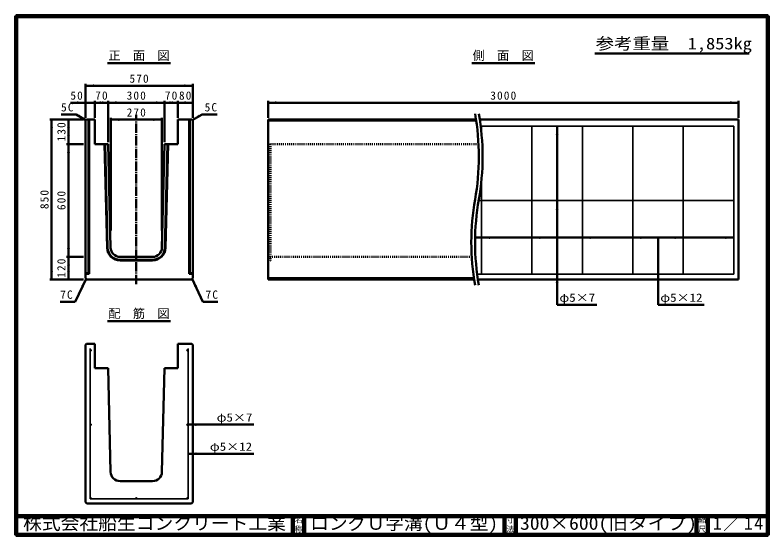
# Model space of a CAD drawing. Units: millimetres, scale not verified. Extents: x 100 to 4105, y 100 to 2870.
import ezdxf
from ezdxf.enums import TextEntityAlignment as Align

# ---------------------------------------------------------------- set-up
doc = ezdxf.new("R2010")
doc.units = ezdxf.units.MM
doc.header["$LTSCALE"] = 5
doc.linetypes.add('USER1', pattern=[13.4, 10, -1.2, 1, -1.2])
doc.linetypes.add('USER2', pattern=[2.2, 1, -1.2])
doc.layers.add('V-nasSTD', color=7, linetype='Continuous', lineweight=50)
doc.styles.add('ＭＳ ゴシック', font='')
doc.styles.get('ＭＳ ゴシック').set_extended_font_data('MS Gothic')

msp = doc.modelspace()

# ---------------------------------------------------------------- hatches: boundary and pattern name
at = {"layer": 'V-nasSTD'}
for points in [[(518.846, 2501.605), (473.846, 2494.105), (518.846, 2486.605)], [(998.846, 2486.605), (1043.846, 2494.105), (998.846, 2501.605)], [(428.846, 2396.605), (473.846, 2404.105), (428.846, 2411.605)], [(568.846, 2411.605), (523.846, 2404.105), (568.846, 2396.605)], [(548.846, 2396.605), (593.846, 2404.105), (548.846, 2411.605)], [(638.846, 2411.605), (593.846, 2404.105), (638.846, 2396.605)], [(848.846, 2396.605), (893.846, 2404.105), (848.846, 2411.605)], [(938.846, 2411.605), (893.846, 2404.105), (938.846, 2396.605)], [(918.846, 2396.605), (963.846, 2404.105), (918.846, 2411.605)], [(1008.846, 2411.605), (963.846, 2404.105), (1008.846, 2396.605)], [(998.846, 2396.605), (1043.846, 2404.105), (998.846, 2411.605)], [(1488.846, 2411.605), (1443.846, 2404.105), (1488.846, 2396.605)], [(3898.846, 2396.605), (3943.846, 2404.105), (3898.846, 2411.605)], [(441.125, 2340.6), (476.346, 2311.605), (433.625, 2327.61)], [(1076.567, 2340.6), (1041.346, 2311.605), (1084.067, 2327.61)], [(286.346, 2269.105), (293.846, 2314.105), (301.346, 2269.105)], [(376.346, 2269.105), (383.846, 2314.105), (391.346, 2269.105)], [(653.845, 2321.605), (608.845, 2314.105), (653.845, 2306.605)], [(833.845, 2306.605), (878.845, 2314.105), (833.845, 2321.605)], [(2972.346, 2234.105), (2979.846, 2279.105), (2987.346, 2234.105)], [(391.346, 2229.105), (383.846, 2184.105), (376.346, 2229.105)], [(376.346, 2139.105), (383.846, 2184.105), (391.346, 2139.105)], [(2972.346, 1834.648), (2979.846, 1879.648), (2987.346, 1834.648)], [(2622.846, 1679.105), (2577.846, 1686.605), (2622.846, 1694.105)], [(2890.846, 1679.105), (2845.846, 1686.605), (2890.846, 1694.105)], [(3158.846, 1679.105), (3113.846, 1686.605), (3158.846, 1694.105)], [(3426.846, 1679.105), (3381.846, 1686.605), (3426.846, 1694.105)], [(3604.846, 1694.105), (3649.846, 1686.605), (3604.846, 1679.105)], [(3872.846, 1694.105), (3917.846, 1686.605), (3872.846, 1679.105)], [(391.346, 1629.105), (383.846, 1584.105), (376.346, 1629.105)], [(376.346, 1539.105), (383.846, 1584.105), (391.346, 1539.105)], [(301.346, 1509.105), (293.846, 1464.105), (286.346, 1509.105)], [(391.346, 1509.105), (383.846, 1464.105), (376.346, 1509.105)], [(2972.346, 1447.105), (2979.846, 1492.105), (2987.346, 1447.105)], [(477.346, 1467.605), (451.384, 1430.092), (464.954, 1423.699)], [(1040.346, 1467.605), (1066.308, 1430.092), (1052.738, 1423.699)], [(498.846, 1086.869, 1), (504.846, 1086.869, 1)], [(1018.846, 1086.869, 1), (1012.846, 1086.869, 1)], [(498.846, 691.869, 1), (504.846, 691.869, 1)], [(1018.846, 691.869, 1), (1012.846, 691.869, 1)], [(1063.846, 699.369), (1018.846, 691.869), (1063.846, 684.369)], [(1063.846, 544.371), (1018.846, 536.871), (1063.846, 529.371)], [(498.846, 299.869, 0.41421), (501.846, 296.869, 0.66818), (503.967, 301.99, 0.66818)], [(743.846, 296.869, 1), (743.846, 302.869, 1)], [(1015.846, 296.869, 0.41421), (1018.846, 299.869, 0.66818), (1013.724, 301.99, 0.66818)]]:
    msp.add_hatch(color=256, dxfattribs=at).paths.add_polyline_path(points)

# ---------------------------------------------------------------- linework, layer by layer
at = {"layer": 'V-nasSTD', "lineweight": 100}
for p, q in [((105, 2865), (105, 105)), ((4100, 2865), (105, 2865)), ((4100, 105), (4100, 2865)), ((105, 205), (4100, 205)), ((1575, 205), (1575, 105)), ((1635, 205), (1635, 105)), ((2700, 205), (2700, 105)), ((2760, 205), (2760, 105)), ((3720, 205), (3720, 105)), ((3780, 205), (3780, 105)), ((105, 105), (4100, 105))]:
    msp.add_line(p, q, dxfattribs=at)
at = {"layer": 'V-nasSTD'}
for p, q in [((3180.536, 2664.753), (4000.536, 2664.753)), ((591.846, 2614.105), (925.846, 2614.105)), ((2526.846, 2614.105), (2860.846, 2614.105)), ((473.846, 2504.105), (473.846, 2324.105)), ((1043.846, 2494.105), (473.846, 2494.105)), ((1043.846, 2504.105), (1043.846, 2324.105)), ((473.846, 2404.105), (393.846, 2404.105)), ((523.846, 2404.105), (473.846, 2404.105)), ((523.846, 2414.105), (523.846, 2324.105)), ((593.846, 2404.105), (523.846, 2404.105)), ((593.846, 2414.105), (593.846, 2194.105)), ((893.846, 2404.105), (593.846, 2404.105)), ((893.846, 2414.105), (893.846, 2194.105)), ((963.846, 2404.105), (893.846, 2404.105)), ((963.846, 2414.105), (963.846, 2324.105)), ((1043.846, 2404.105), (963.846, 2404.105)), ((1443.846, 2414.105), (1443.846, 2324.105)), ((3943.846, 2404.105), (1443.846, 2404.105)), ((3943.846, 2414.105), (3943.846, 2324.105)), ((344.384, 2341.605), (424.384, 2341.605)), ((476.346, 2311.605), (424.384, 2341.605)), ((608.845, 2324.105), (608.845, 1724.105)), ((878.845, 2324.105), (878.845, 1724.105)), ((1041.346, 2311.605), (1093.307, 2341.605)), ((1173.307, 2341.605), (1093.307, 2341.605)), ((463.846, 2314.105), (283.846, 2314.105)), ((293.846, 2314.105), (293.846, 1464.105)), ((383.846, 2314.105), (383.846, 2184.105)), ((478.846, 2314.105), (473.846, 2309.105)), ((473.846, 2309.105), (473.846, 1471.105)), ((478.846, 2314.105), (523.846, 2314.105)), ((489.846, 2314.105), (489.846, 1497.105)), ((492.846, 2314.105), (492.846, 1494.105)), ((523.846, 2314.105), (523.846, 2184.105)), ((608.845, 2314.105), (878.845, 2314.105)), ((1038.846, 2314.105), (963.846, 2314.105)), ((963.846, 2314.105), (963.846, 2184.105)), ((1024.846, 1494.105), (1024.846, 2314.105)), ((1027.846, 1497.105), (1027.846, 2314.105)), ((1038.846, 2314.105), (1043.846, 2309.105)), ((1043.846, 1471.105), (1043.846, 2309.105)), ((1443.846, 2314.105), (1443.846, 1464.105)), ((2548.801, 2314.105), (1443.846, 2314.105)), ((2549.558, 2309.105), (1443.846, 2309.105)), ((2568.801, 2314.105), (3943.846, 2314.105)), ((3943.846, 1464.105), (3943.846, 2314.105)), ((2979.846, 2279.105), (2979.846, 1329.105)), ((463.846, 2184.105), (373.846, 2184.105)), ((383.846, 2184.105), (383.846, 1584.105)), ((593.846, 2184.105), (523.846, 2184.105)), ((574.84, 2184.105), (588.633, 1632.38)), ((577.841, 2184.105), (591.632, 1632.455)), ((593.846, 2184.105), (607.627, 1632.855)), ((893.846, 2184.105), (880.064, 1632.855)), ((963.846, 2184.105), (893.846, 2184.105)), ((909.851, 2184.105), (896.059, 1632.455)), ((912.852, 2184.105), (899.059, 1632.38)), ((3917.846, 1686.605), (2544.085, 1686.605)), ((3515.846, 1686.605), (3515.846, 1329.105)), ((463.846, 1584.105), (373.846, 1584.105)), ((383.846, 1584.105), (383.846, 1464.105)), ((657.611, 1584.105), (830.08, 1584.105)), ((657.611, 1568.105), (830.08, 1568.105)), ((657.611, 1565.105), (830.08, 1565.105)), ((489.846, 1497.105), (473.846, 1497.105)), ((492.846, 1494.105), (473.846, 1494.105)), ((489.846, 1497.105), (492.846, 1494.105)), ((1027.846, 1497.105), (1024.846, 1494.105)), ((1024.846, 1494.105), (1043.846, 1494.105)), ((1027.846, 1497.105), (1043.846, 1497.105)), ((463.846, 1464.105), (283.846, 1464.105)), ((419.777, 1345.397), (477.346, 1467.605)), ((473.846, 1471.105), (480.846, 1464.105)), ((480.846, 1464.105), (1036.846, 1464.105)), ((1036.846, 1464.105), (1043.846, 1471.105)), ((1097.914, 1345.397), (1040.346, 1467.605)), ((2537.837, 1471.105), (1443.846, 1471.105)), ((2538.89, 1464.105), (1443.846, 1464.105)), ((3943.846, 1464.105), (2558.89, 1464.105)), ((339.777, 1345.397), (419.777, 1345.397)), ((1177.914, 1345.397), (1097.914, 1345.397)), ((2979.846, 1329.105), (3189.846, 1329.105)), ((3515.846, 1329.105), (3761.846, 1329.105)), ((591.846, 1241.869), (925.846, 1241.869)), ((478.846, 1121.869), (473.846, 1116.869)), ((478.846, 1121.869), (523.846, 1121.869)), ((523.846, 1121.869), (523.846, 991.869)), ((1038.846, 1121.869), (963.846, 1121.869)), ((963.846, 1121.869), (963.846, 991.869)), ((1038.846, 1121.869), (1043.846, 1116.869)), ((473.846, 1116.869), (473.846, 278.869)), ((1043.846, 278.869), (1043.846, 1116.869)), ((593.846, 991.869), (523.846, 991.869)), ((593.846, 991.869), (607.627, 440.62)), ((893.846, 991.869), (880.064, 440.62)), ((963.846, 991.869), (893.846, 991.869)), ((1018.846, 691.869), (1368.846, 691.869)), ((1018.846, 536.871), (1368.846, 536.871)), ((657.611, 391.869), (830.08, 391.869)), ((473.846, 278.869), (480.846, 271.869)), ((480.846, 271.869), (1036.846, 271.869)), ((1036.846, 271.869), (1043.846, 278.869))]:
    msp.add_line(p, q, dxfattribs=at)
at = {"layer": 'V-nasSTD', "linetype": 'USER1'}
msp.add_line((743.846, 1439.105), (743.846, 2339.105), dxfattribs=at)
at = {"layer": 'V-nasSTD', "lineweight": 35}
for p, q in [((2573.68, 2279.105), (3917.846, 2279.105)), ((2577.846, 2279.105), (2577.846, 2241.548)), ((2845.846, 2279.105), (2845.846, 1492.105)), ((3113.846, 2279.105), (3113.846, 1492.105)), ((3381.846, 2279.105), (3381.846, 1492.105)), ((3649.846, 2279.105), (3649.846, 1492.105)), ((3917.846, 2279.105), (3917.846, 1492.105)), ((2577.846, 1991.661), (2577.846, 1492.105)), ((3917.846, 1884.105), (2562.97, 1884.105)), ((2554.91, 1492.105), (3917.846, 1492.105)), ((498.846, 1096.869), (498.846, 296.869)), ((1018.846, 296.869), (1018.846, 1096.869)), ((498.846, 296.869), (1018.846, 296.869))]:
    msp.add_line(p, q, dxfattribs=at)
at = {"layer": 'V-nasSTD', "linetype": 'USER2'}
for p, q in [((2562.097, 2184.105), (1443.846, 2184.105)), ((1456.346, 2184.105), (1456.346, 1565.105)), ((2526.151, 1584.105), (1443.846, 1584.105)), ((1443.846, 1565.105), (1456.346, 1565.105))]:
    msp.add_line(p, q, dxfattribs=at)
at = {"layer": 'V-nasSTD', "lineweight": 13}
msp.add_lwpolyline([(100, 100), (100, 2870), (4105, 2870), (4105, 100)], close=True, dxfattribs=at)
at = {"layer": 'V-nasSTD', "lineweight": 35}
for centre in [(501.846, 1086.869), (1015.846, 1086.869), (501.846, 691.869), (1015.846, 691.869), (501.846, 299.869), (743.846, 299.869), (1015.846, 299.869)]:
    msp.add_circle(centre, 3, dxfattribs=at)
at = {"layer": 'V-nasSTD'}
for centre, radius, start, end in [((1259.939, 2116.605), 1303.906, 349.95185, 10.04815), ((1279.939, 2116.605), 1303.906, 349.95185, 10.04815), ((3827.752, 1661.605), 1303.906, 169.95185, 190.04815), ((3847.752, 1661.605), 1303.906, 169.95185, 190.04815), ((657.611, 1634.105), 69, 181.4321, 270), ((657.611, 1634.105), 66, 181.4321, 270), ((657.611, 1634.105), 50, 181.4321, 270), ((830.08, 1634.105), 50, 270, 358.5679), ((830.08, 1634.105), 66, 270, 358.5679), ((830.08, 1634.105), 69, 270, 358.5679), ((657.611, 441.869), 50, 181.4321, 270), ((830.08, 441.869), 50, 270, 358.5679)]:
    msp.add_arc(centre, radius, start, end, dxfattribs=at)

# ---------------------------------------------------------------- texts
at = {"layer": 'V-nasSTD', "style": 'ＭＳ ゴシック'}
for s, height, width, p in [('参考重量\u30001,853kg', 62.32, 1.15, (3184.536, 2749.753)), ('φ5×7', 43.99, 1.15, (2991.846, 1389.105)), ('φ5×12', 43.99, 1.15, (3527.846, 1389.105)), ('φ5×7', 43.99, 1.15, (1170.846, 751.869)), ('φ5×12', 43.99, 1.15, (1134.846, 596.871)), ('株式会社船生コンクリート工業', 69.65, 1.05, (142.5, 202.5)), ('ロングＵ字溝(Ｕ４型)', 69.65, 1.05, (1667.5, 202.5)), ('300×600(旧タイプ)', 69.65, 1.1, (2782.5, 202.5))]:
    msp.add_text(s, height=height, dxfattribs=dict(at, width=width)).set_placement(p, align=Align.TOP_LEFT)
for s, height, p in [('側\u3000面\u3000図', 47.65, (2530.842, 2679.105)), ('正\u3000面\u3000図', 47.65, (595.842, 2679.105)), ('配\u3000筋\u3000図', 47.65, (595.842, 1306.869)), ('名', 30.79, (1583.982, 200.999)), ('寸', 30.79, (2708.982, 200.999)), ('縮', 30.79, (3728.982, 200.999)), ('称', 30.79, (1583.976, 151.01)), ('法', 30.79, (2708.976, 151.01)), ('尺', 30.79, (3728.976, 151.01))]:
    msp.add_text(s, height=height, dxfattribs=at).set_placement(p, align=Align.TOP_LEFT)
at = {"layer": 'V-nasSTD', "attachment_point": 1, "style": 'ＭＳ ゴシック'}
for s, insert, char_height in [('\\T1.2;570', (707.859, 2554.105), 43.99), ('\\T1.2;50', (393.846, 2464.105), 43.99), ('\\T1.2;70', (525.846, 2464.105), 43.99), ('\\T1.2;300', (692.859, 2464.105), 43.99), ('\\T1.2;70', (895.846, 2464.105), 43.99), ('\\T1.2;80', (970.846, 2464.105), 43.99), ('\\T1.2;3000', (2624.74, 2464.105), 43.99), ('\\T1.2;5C', (344.384, 2401.605), 43.99), ('\\T1.2;270', (692.859, 2374.105), 43.99), ('\\T1.2;5C', (1107.307, 2401.605), 43.99), ('\\T1.2;7C', (339.777, 1405.397), 43.99), ('\\T1.2;7C', (1111.914, 1405.397), 43.99), ('\\T1.16;1／14', (3807.033, 202.582), 69.65)]:
    msp.add_mtext(s, dxfattribs=dict(at, insert=insert, char_height=char_height))
at = {"layer": 'V-nasSTD', "char_height": 43.99, "attachment_point": 1, "rotation": 90, "style": 'ＭＳ ゴシック'}
for s, insert in [('\\T1.2;130', (323.846, 2198.092)), ('\\T1.2;850', (233.846, 1838.092)), ('\\T1.2;600', (323.846, 1833.092)), ('\\T1.2;120', (323.846, 1473.092))]:
    msp.add_mtext(s, dxfattribs=dict(at, insert=insert))

doc.saveas('drawing.dxf')
